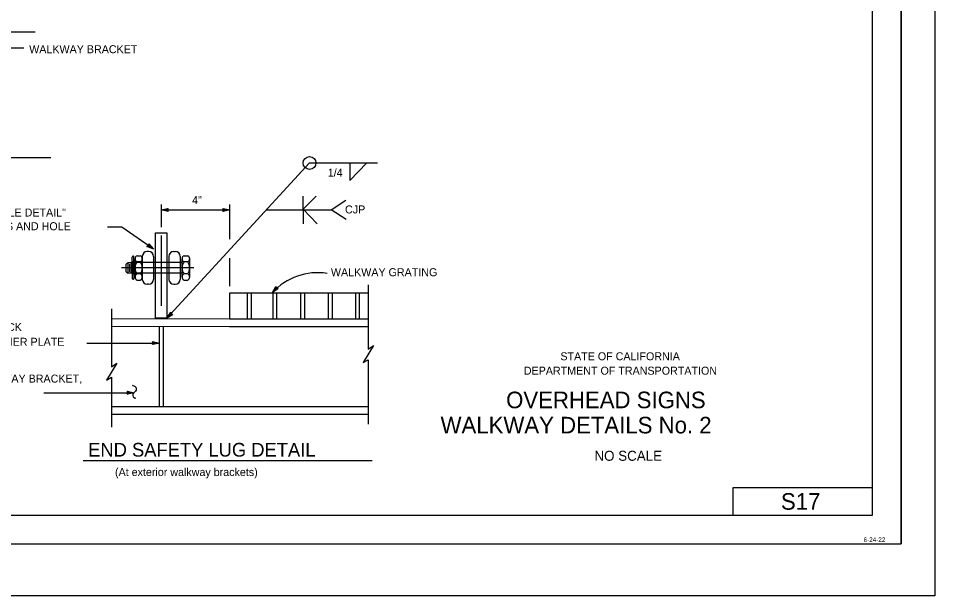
# Model space of a CAD drawing. Extents: x -894 to 866, y -476 to 714.
# Drawn here: x 64 to 866, y -476 to 29 of the extents above; entities that cross this region are included whole.
import ezdxf

# ---------------------------------------------------------------- set-up
doc = ezdxf.new("R2010")
doc.units = 0
for name, color, linetype in [('1 Control', 7, 'Continuous'), ('10 Sheet Format', 7, 'Continuous'), ('20 Pave Edges', 7, 'Continuous'), ('25 Temp Rdwys', 7, 'Continuous'), ('56 Stage 3 Anno', 7, 'Continuous'), ('57 Undefined', 7, 'Continuous'), ('60 Nongeo Data', 7, 'Continuous')]:
    doc.layers.add(name, color=color, linetype=linetype)

msp = doc.modelspace()

# ---------------------------------------------------------------- linework, layer by layer
at = {"layer": '1 Control'}
for p, q in [((189.38, -161.35), (189.38, -222.75)), ((217.91, -189.66), (154.6, -189.66))]:
    msp.add_line(p, q, dxfattribs=at)
at = {"layer": '10 Sheet Format'}
for p, q in [((836.55, 668.96), (836.55, -431.04)), ((811.55, -406.04), (811.55, 643.96)), ((811.55, -381.95), (689.5, -381.95)), ((689.5, -381.95), (689.5, -406.04)), ((-813.45, -406.04), (811.55, -406.04)), ((-863.46, -431.04), (836.55, -431.04))]:
    msp.add_line(p, q, dxfattribs=at)
for points in [[(-894.04, 713.56), (865.96, 713.56), (865.96, -476.44), (-894.04, -476.44)], [(-863.46, -431.04), (836.55, -431.04), (836.55, 668.96), (-863.46, 668.96)]]:
    msp.add_lwpolyline(points, close=True, dxfattribs=at)
at = {"layer": '20 Pave Edges'}
for p, q in [((178.35, -175.3), (177.12, -175.3)), ((200.41, -175.3), (201.64, -175.3)), ((164.04, -185), (164.04, -180.19)), ((165.19, -195.43), (165.19, -183.9)), ((165.43, -185), (165.42, -180)), ((166.51, -197.64), (166.51, -181.69)), ((168.29, -179.03), (171.04, -179.03)), ((171.04, -184.35), (168.29, -184.35)), ((172.81, -179.58), (172.81, -199.75)), ((172.81, -197.64), (172.81, -181.69)), ((182.66, -179.64), (182.66, -199.69)), ((196.1, -179.64), (196.1, -199.69)), ((205.94, -179.58), (205.94, -199.75)), ((207.56, -197.64), (207.56, -181.69)), ((209.33, -179.03), (212.55, -179.03)), ((212.55, -184.35), (209.33, -184.35)), ((214.33, -197.64), (214.33, -181.69)), ((160.35, -185.11), (158.77, -186.25)), ((158.77, -193.08), (158.77, -186.25)), ((166.51, -185.11), (160.35, -185.11)), ((160.35, -194.22), (160.35, -185.11)), ((161.92, -193.08), (161.92, -186.25)), ((163.5, -188.95), (163.5, -185.11)), ((163.5, -194.22), (163.5, -189.32)), ((164.05, -185), (164.04, -189.49)), ((165.43, -189.49), (164.04, -189.49)), ((164.04, -190.47), (164.04, -194.71)), ((165.43, -190.47), (164.04, -190.47)), ((165.43, -190.47), (165.42, -194.71)), ((165.43, -185), (165.43, -189.49)), ((182.66, -185), (172.81, -185)), ((184.38, -185), (182.66, -185)), ((194.02, -184.95), (184.92, -184.95)), ((196, -185), (194.38, -185)), ((205.94, -185), (196.55, -185)), ((207.24, -185), (205.83, -185)), ((158.77, -193.08), (160.35, -194.22)), ((166.51, -194.22), (160.35, -194.22)), ((164.04, -194.71), (164.04, -198.87)), ((165.43, -194.71), (165.42, -199.05)), ((171.04, -194.98), (168.29, -194.98)), ((168.29, -200.3), (171.04, -200.3)), ((182.02, -194.22), (172.81, -194.22)), ((184.38, -194.22), (182.65, -194.22)), ((193.55, -194.22), (185.01, -194.22)), ((196, -194.22), (194.02, -194.22)), ((205.57, -194.22), (196.84, -194.22)), ((207.24, -194.22), (205.82, -194.22)), ((212.55, -194.98), (209.33, -194.98)), ((209.33, -200.3), (212.55, -200.3)), ((178.35, -204.02), (177.12, -204.02)), ((200.41, -204.02), (201.64, -204.02))]:
    msp.add_line(p, q, dxfattribs=at)
for centre, radius, start, end in [((177.12, -179.61), 4.31, 90, 180), ((178.35, -179.61), 4.31, 0, 90), ((200.41, -179.61), 4.31, 90, 180), ((201.64, -179.61), 4.31, 0, 90), ((164.74, -180.12), 0.693, 357.67308, 182.24465), ((164.74, -189.86), 1.2, 125.57546, 234.34228), ((164.74, -189.86), 1.2, 305.04718, 54.87056), ((164.74, -198.94), 0.693, 177.75535, 2.32692), ((177.12, -199.72), 4.31, 180, 270), ((178.35, -199.72), 4.31, 270, 360), ((200.41, -199.72), 4.31, 180, 270), ((201.64, -199.72), 4.31, 270, 360)]:
    msp.add_arc(centre, radius, start, end, dxfattribs=at)
for centre, major_axis, start_param, end_param in [((175.96, -189.66), (9.45, 0), 2.518766, 3.764419), ((169.54, -181.69), (-3.03, 0), 5.139215, 7.427156), ((169.79, -181.69), (3.03, 0), 5.139215, 7.427156), ((163.36, -189.66), (-9.45, 0), 2.518766, 3.764419), ((217.01, -189.66), (9.45, 0), 2.518766, 3.764419), ((210.58, -181.69), (-3.03, 0), 5.139215, 7.427156), ((211.3, -181.69), (3.03, 0), 5.139215, 7.427156), ((204.88, -189.66), (-9.45, 0), 2.518766, 3.764419), ((169.54, -197.64), (-3.03, 0), 5.139215, 7.427156), ((169.79, -197.64), (3.03, 0), 5.139215, 7.427156), ((210.58, -197.64), (-3.03, 0), 5.139215, 7.427156), ((211.3, -197.64), (3.03, 0), 5.139215, 7.427156)]:
    msp.add_ellipse(centre, major_axis=major_axis, ratio=0.964286, start_param=start_param, end_param=end_param, dxfattribs=at)
at = {"layer": '25 Temp Rdwys'}
msp.add_line((366, -272.42), (370.49, -269.95), dxfattribs=at)
at = {"layer": '56 Stage 3 Anno'}
for p, q in [((-237.79, 16.85), (79.04, 16.85)), ((69.17, 2.48), (41.83, 2.48)), ((319.09, -97.86), (194.38, -233.73)), ((319.09, -97.86), (378.67, -97.86)), ((354.39, -113.15), (369.3, -97.86)), ((354.39, -98.22), (354.39, -113.15)), ((313.62, -138.39), (324.86, -126.87)), ((313.62, -138.39), (313.62, -126.87)), ((189.38, -134.18), (189.38, -154.05)), ((249.22, -134.18), (249.22, -164.4)), ((337.91, -138.76), (350.99, -130.39)), ((189.38, -138.97), (189.38, -138.97)), ((189.38, -138.97), (249.22, -138.97)), ((195.38, -137.64), (195.38, -137.64)), ((195.38, -140.31), (195.38, -140.31)), ((243.22, -137.63), (243.22, -137.63)), ((243.22, -140.3), (243.22, -140.3)), ((249.22, -138.97), (249.22, -138.97)), ((281.55, -138.75), (337.91, -138.75)), ((313.62, -138.39), (313.62, -150.96)), ((325.88, -150.96), (313.62, -138.39)), ((351.19, -147.23), (337.91, -138.76)), ((154.76, -154.07), (142.22, -154.07)), ((182.59, -173.21), (154.76, -154.07)), ((176.89, -170.9), (176.89, -170.9)), ((178.41, -168.7), (178.41, -168.7)), ((182.59, -173.21), (182.59, -173.21)), ((249.22, -181.06), (249.22, -205.61)), ((289.68, -206), (289.68, -206)), ((291.64, -207.8), (291.64, -207.8)), ((286.6, -211.32), (286.6, -211.32)), ((197.65, -228.53), (197.65, -228.53)), ((199.55, -230.41), (199.55, -230.41)), ((194.38, -233.73), (194.38, -233.73)), ((124.19, -255.39), (187.77, -255.39)), ((181.77, -254.05), (181.77, -254.05)), ((187.77, -255.39), (187.77, -255.39)), ((181.77, -256.72), (181.77, -256.72)), ((86.59, -299.11), (165.55, -298.91)), ((159.55, -297.57), (159.55, -297.57)), ((159.55, -300.24), (159.55, -300.24)), ((165.55, -298.91), (165.55, -298.91))]:
    msp.add_line(p, q, dxfattribs=at)
for points in [[(195.38, -140.31), (189.38, -138.97), (195.38, -137.64), (195.17, -137.99), (190.77, -138.97), (195.17, -139.95), (194.96, -139.6), (192.14, -138.97), (194.95, -138.35), (194.74, -138.7), (193.52, -138.97), (194.74, -139.25), (194.58, -138.97), (195.38, -137.64), (194.58, -138.97)], [(243.22, -137.63), (249.22, -138.97), (243.22, -140.3), (243.43, -139.95), (247.83, -138.97), (243.43, -137.98), (243.64, -138.34), (246.46, -138.97), (243.65, -139.59), (243.86, -139.24), (245.08, -138.97), (243.86, -138.69), (244.02, -138.97), (243.22, -140.3), (244.02, -138.97)], [(178.41, -168.7), (182.59, -173.21), (176.89, -170.9), (177.27, -170.73), (181.44, -172.42), (178.38, -169.12), (178.35, -169.53), (180.32, -171.64), (177.65, -170.56), (178.02, -170.39), (179.18, -170.86), (178.33, -169.94), (178.31, -170.26), (176.89, -170.9), (178.31, -170.26)], [(291.64, -207.8), (286.6, -211.32), (289.68, -206), (289.79, -206.39), (287.54, -210.29), (291.24, -207.72), (290.83, -207.63), (288.47, -209.28), (289.91, -206.79), (290.03, -207.19), (289.4, -208.27), (290.43, -207.55), (290.12, -207.49), (289.68, -206), (290.12, -207.49)], [(199.55, -230.41), (194.38, -233.73), (197.65, -228.53), (197.76, -228.93), (195.35, -232.74), (199.15, -230.31), (198.75, -230.21), (196.32, -231.77), (197.86, -229.33), (197.96, -229.73), (197.3, -230.78), (198.35, -230.11), (198.04, -230.03), (197.65, -228.53), (198.04, -230.03)], [(181.77, -254.05), (187.77, -255.39), (181.77, -256.72), (181.98, -256.37), (186.38, -255.4), (181.98, -254.41), (182.19, -254.76), (185, -255.39), (182.19, -256.01), (182.41, -255.66), (183.62, -255.39), (182.4, -255.12), (182.57, -255.39), (181.77, -256.72), (182.57, -255.39)], [(159.55, -297.57), (165.55, -298.91), (159.55, -300.24), (159.76, -299.88), (164.16, -298.91), (159.76, -297.92), (159.97, -298.28), (162.78, -298.91), (159.97, -299.53), (160.19, -299.18), (161.4, -298.91), (160.18, -298.63), (160.35, -298.91), (159.55, -300.24), (160.35, -298.91)]]:
    msp.add_lwpolyline(points, close=True, dxfattribs=at)
msp.add_circle((319.09, -97.86), 5.58, dxfattribs=at)
msp.add_arc((326.36, -247.83), 53.98, 81.33154, 137.43913, dxfattribs=at)
at = {"layer": '57 Undefined'}
for p, q in [((-178.59, -92.99), (92.85, -92.99)), ((121.1, -358.17), (373.84, -358.17))]:
    msp.add_line(p, q, dxfattribs=at)
msp.add_spline([(163.91, -292.29), (166.59, -293.54), (167.36, -294.79), (167.48, -296.64), (166.11, -298.3), (164.51, -301.4), (167.18, -303.42), (167.24, -303.36)], degree=3, dxfattribs=at)
at = {"layer": '60 Nongeo Data'}
for p, q in [((184.38, -233.73), (184.38, -158.92)), ((184.38, -158.92), (194.38, -158.92)), ((194.38, -158.92), (194.38, -233.73)), ((172.81, -184.99), (166.28, -184.99)), ((172.81, -194.22), (166.28, -194.22)), ((370.49, -204.47), (370.49, -260.9)), ((249.22, -211.88), (249.22, -234.4)), ((370.49, -211.88), (249.22, -211.88)), ((264.64, -211.88), (264.64, -234.4)), ((267.95, -211.88), (267.95, -234.4)), ((286.92, -212.03), (286.92, -234.55)), ((290.23, -212.03), (290.23, -234.55)), ((311.29, -212.03), (311.29, -234.55)), ((314.6, -212.03), (314.6, -234.55)), ((335.5, -212.03), (335.5, -234.55)), ((338.82, -212.03), (338.82, -234.55)), ((359.28, -212.03), (359.28, -234.55)), ((362.59, -212.03), (362.59, -234.55)), ((145.91, -225.53), (145.91, -276.22)), ((249.22, -234.4), (145.91, -234.11)), ((194.38, -233.73), (184.38, -233.73)), ((370.49, -234.4), (249.22, -234.4)), ((249.22, -241.33), (145.91, -241.04)), ((187.67, -241.04), (187.67, -310.94)), ((191.09, -241.04), (191.09, -310.94)), ((370.49, -241.33), (249.22, -241.33)), ((375.04, -257.67), (366, -272.42)), ((370.49, -260.9), (375.05, -257.63)), ((370.49, -269.95), (370.49, -326.5)), ((150.46, -272.99), (141.42, -287.74)), ((145.91, -276.22), (150.47, -272.95)), ((141.42, -287.74), (145.91, -285.27)), ((145.91, -285.27), (145.91, -329.1)), ((145.91, -310.94), (370.49, -310.94)), ((370.49, -317.87), (145.91, -317.87))]:
    msp.add_line(p, q, dxfattribs=at)

# ---------------------------------------------------------------- texts
at = {"layer": '10 Sheet Format'}
for s, height, p in [('STATE OF CALIFORNIA', 7, (538.54, -270.49)), ('DEPARTMENT OF TRANSPORTATION', 7, (506.54, -283.1)), ('OVERHEAD SIGNS', 14.5, (491.08, -312.43)), ('WALKWAY DETAILS No. 2', 14.5, (433.76, -334.46)), ('NO SCALE', 8.75, (568.31, -358.42)), ('6-24-22', 4, (803.76, -429.47))]:
    msp.add_text(s, height=height, dxfattribs=at).set_placement(p)
at = {"layer": '57 Undefined'}
for s, height, p in [('WALKWAY BRACKET', 7, (73.86, -1.84)), ('1/4', 7, (335.08, -109.83)), ('4"', 7, (216.38, -133.8)), ('CJP', 7, (350.15, -142.01)), ('SEE "END SAFEY CABLE DETAIL"', 7, (-43.72, -144.7)), ('FOR LUG DIMENSIONS AND HOLE', 7, (-43.72, -156.7)), ('WALKWAY GRATING', 7, (337.78, -196.96)), ('1/4" THICK', 7, (20.42, -244.91)), ('STIFFENER PLATE', 7, (20.42, -257.82)), ('WALKWAY BRACKET,', 7, (22.93, -290.01)), ('END SAFETY LUG DETAIL', 12, (125.46, -354.78)), ('(At exterior walkway brackets)', 7, (148.93, -371.76))]:
    msp.add_text(s, height=height, dxfattribs=at).set_placement(p)
at = {"layer": '60 Nongeo Data'}
msp.add_text('S17', height=14.5, dxfattribs=at).set_placement((731.46, -401.24))

doc.saveas('drawing.dxf')
